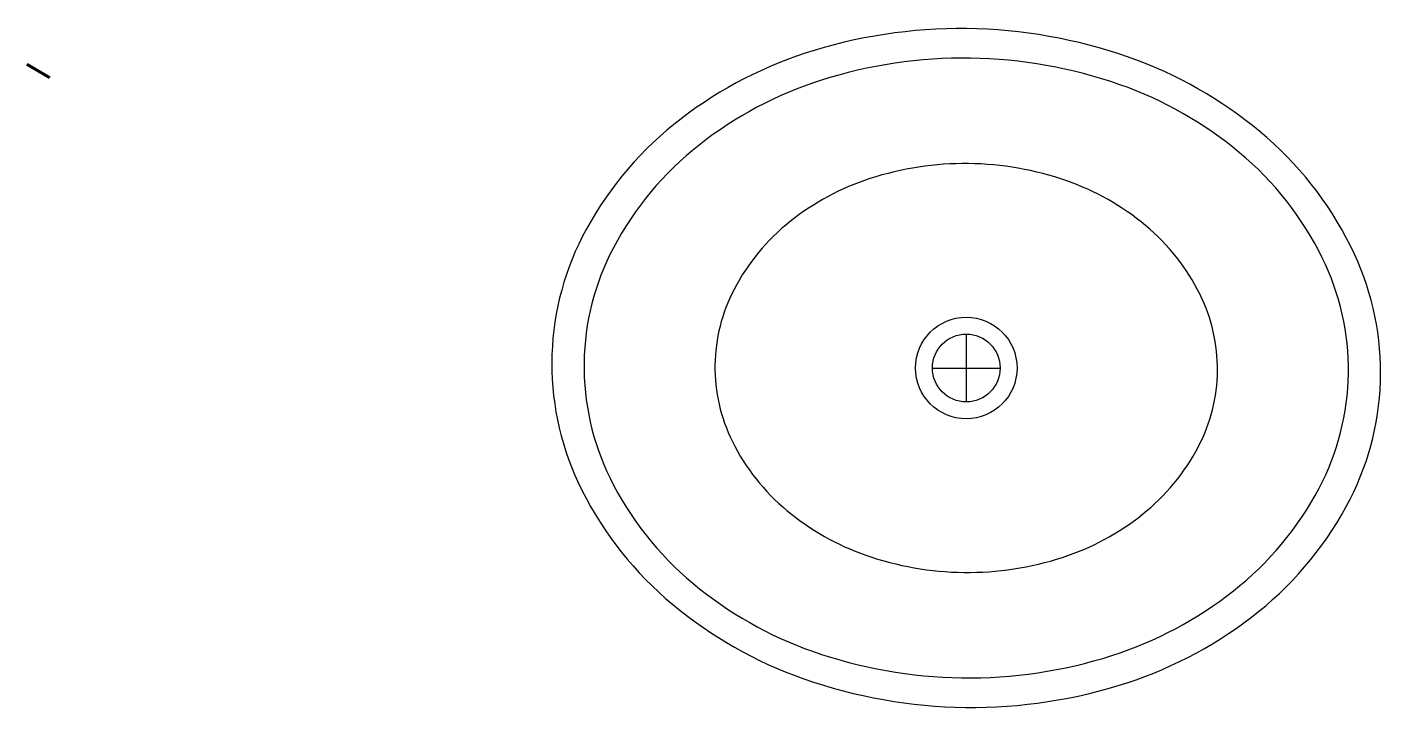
# Model space of a CAD drawing. Header units: inches. Extents: x 934 to 13503, y 40 to 6452.
# Drawn here: x 10832 to 11848, y 1455 to 1967 of the extents above; entities that cross this region are included whole.
import ezdxf

# ---------------------------------------------------------------- set-up
doc = ezdxf.new("R2010")
doc.units = ezdxf.units.IN

# ---------------------------------------------------------------- blocks, each defined once
blk = doc.blocks.new('Sink - Oval top')
for p, q in [((0, 1), (0, -1)), ((-1, 0), (1, 0))]:
    blk.add_line(p, q)
at = {"linetype": 'Continuous'}
for points in [[(-12.234, 0.394, 0.117634), (-11.465, -3.362, 0.104469), (-8.879, -6.804, 0.090016), (-5.083, -9.072, 0.08192), (-0.323, -10.016, 0.08192), (4.488, -9.381, 0.090016), (8.422, -7.361, 0.104469), (11.224, -4.093, 0.117634), (12.234, -0.394, 0.117634), (11.465, 3.362, 0.104469), (8.879, 6.804, 0.090016), (5.083, 9.072, 0.08192), (0.323, 10.016, 0.08192), (-4.488, 9.381, 0.090016), (-8.422, 7.361, 0.104469), (-11.224, 4.093, 0.117634)], [(-11.286, 0.159, 0.118622), (-10.516, -3.253, 0.104678), (-8.072, -6.359, 0.089562), (-4.538, -8.367, 0.081185), (-0.129, -9.152, 0.081185), (4.3, -8.492, 0.089562), (7.889, -6.584, 0.104678), (10.42, -3.548, 0.118622), (11.286, -0.159, 0.118622), (10.516, 3.253, 0.104678), (8.072, 6.359, 0.089562), (4.538, 8.367, 0.081185), (0.129, 9.152, 0.081185), (-4.3, 8.492, 0.089562), (-7.889, 6.584, 0.104678), (-10.42, 3.548, 0.118622)], [(-7.42, 0.083, 0.118283), (-6.907, -2.167, 0.104607), (-5.295, -4.21, 0.089718), (-2.967, -5.528, 0.081436), (-0.068, -6.037, 0.081436), (2.842, -5.593, 0.089718), (5.199, -4.327, 0.104607), (6.857, -2.321, 0.118283), (7.42, -0.083, 0.118283), (6.907, 2.167, 0.104607), (5.295, 4.21, 0.089718), (2.967, 5.528, 0.081436), (0.068, 6.037, 0.081436), (-2.842, 5.593, 0.089718), (-5.199, 4.327, 0.104607), (-6.857, 2.321, 0.118283)]]:
    blk.add_lwpolyline(points, format="xyb", close=True, dxfattribs=at)
for radius in [1.5, 1]:
    blk.add_circle((0, 0), radius)

msp = doc.modelspace()

# ---------------------------------------------------------------- linework, layer by layer
at = {"lineweight": 80}
msp.add_line((10848.885, 1928.748), (10831.705, 1938.667), dxfattribs=at)

# ---------------------------------------------------------------- block references
at = {"lineweight": 80, "xscale": 25.4, "yscale": 25.4, "zscale": 25.4}
msp.add_blockref('Sink - Oval top', (11536.136, 1711.03), dxfattribs=at)

doc.saveas('drawing.dxf')
